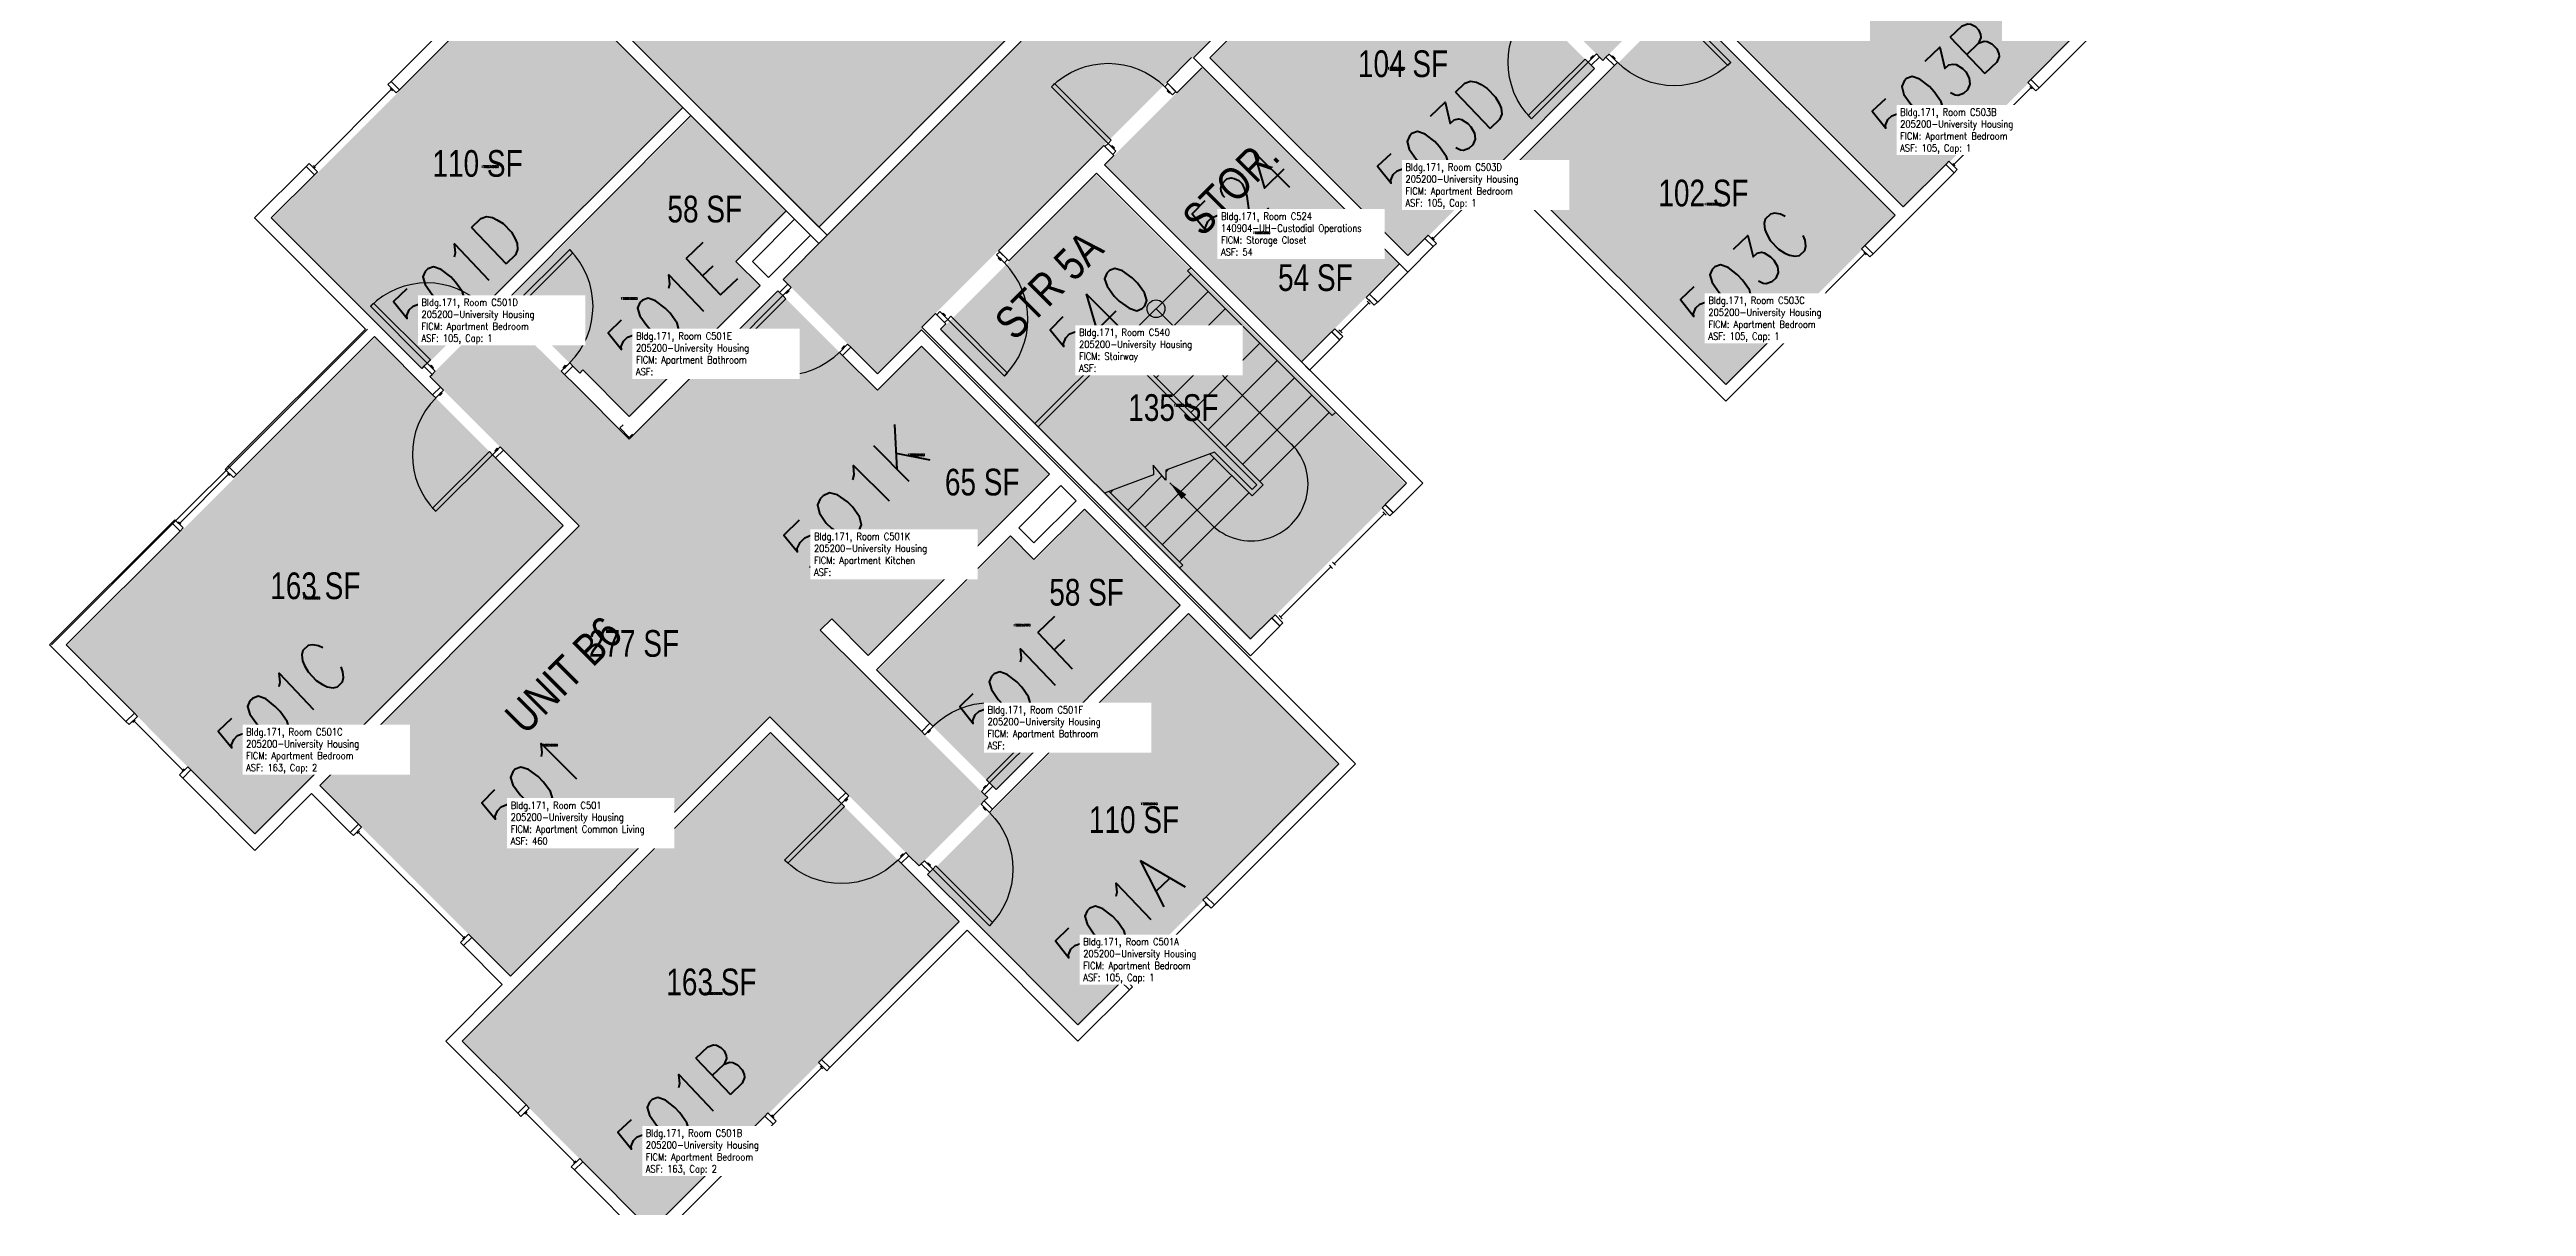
# Model space of a CAD drawing. Header units: inches. Extents: x 56 to 3925, y -1092 to 1470.
# Drawn here: x 56 to 1169, y -224 to 296 of the extents above; entities that cross this region are included whole.
import ezdxf
from ezdxf.enums import TextEntityAlignment as Align

# ---------------------------------------------------------------- set-up
doc = ezdxf.new("R2010")
doc.units = ezdxf.units.IN
doc.header["$LTSCALE"] = 48
doc.header["$MEASUREMENT"] = 0
for name, color, linetype in [('A-DOR', 2, 'Continuous'), ('A-FLOR', 3, 'Continuous'), ('A-GLAZ', 1, 'Continuous'), ('A-IDEN-RNUM', 7, 'Continuous'), ('A-IDEN-SNUM', 4, 'Continuous'), ('A-IDEN-VNUM', 4, 'Continuous'), ('A-MISC', 1, 'Continuous'), ('A-WALL', 5, 'Continuous'), ('AREA-TEXT', 3, 'Continuous'), ('Rooms-Category-Color', 7, 'Continuous'), ('Rooms-College-Color', 7, 'Continuous'), ('Rooms-Department-Color', 7, 'Continuous'), ('Rooms-Division-Color', 7, 'Continuous'), ('Rooms-Information', 7, 'Continuous')]:
    doc.layers.add(name, color=color, linetype=linetype)
doc.styles.add('AREA', font='arial.ttf', dxfattribs={"width": 0.75, "height": 12})
doc.styles.add('DIMS', font='ARIALN.TTF')
doc.styles.add('ROOMSNUMBER', font='txt.shx', dxfattribs={"height": 0.03})
doc.styles.add('ROOMVNUMBER', font='simplex.shx', dxfattribs={"width": 0.85})
doc.styles.get("Standard").update_dxf_attribs({"font": 'ARIALN.TTF'})
doc.dimstyles.new('NBA 2004', dxfattribs={"dimscale": 48, "dimtxt": 0.09375, "dimasz": 0.09375, "dimexe": 0.125, "dimexo": 0.125, "dimgap": 0.0625, "dimtad": 1, "dimdec": 3, "dimzin": 3, "dimdsep": 46, "dimlunit": 4, "dimtxsty": 'DIMS', "dimblk": 'ARCHTICK', "dimcen": 0.09375, "dimdle": 0.125, "dimclrd": 256, "dimclre": 256, "dimclrt": 2, "dimadec": 0, "dimazin": 0, "dimtfac": 0.75, "dimtdec": 3, "dimtmove": 2, "dimatfit": 2, "dimfxl": 1, "dimfrac": 2, "dimtolj": 1, "dimtzin": 0, "dimlwd": -1, "dimlwe": -1, "dimarcsym": 0})

# ---------------------------------------------------------------- blocks, each defined once
blk = doc.blocks.new('_ArchTick')
at = {"color": 0, "linetype": 'ByBlock', "const_width": 0.15}
blk.add_lwpolyline([(-0.5, -0.5), (0.5, 0.5)], dxfattribs=at)

msp = doc.modelspace()

# ---------------------------------------------------------------- hatches: boundary and pattern name
at = {"layer": 'Rooms-Category-Color', "true_color": 0xadadad}
for points in [[(569.7, 292.6), (829.9, 552.9), (847.6, 535.2), (905.8, 593.4), (888.2, 611.1), (1018.3, 741.2), (1036, 723.5), (1094.2, 781.8), (1076.5, 799.4), (1290.6, 1013.5), (1248.2, 1056), (385.3, 193), (427.7, 150.6), (448.2, 171.1), (447.7, 171.6), (568.9, 292.7), (569.4, 292.3)], [(595.3, 30.7), (665.3, 100.7), (526, 240), (456, 170)]]:
    msp.add_hatch(color=253, dxfattribs=at).paths.add_polyline_path(points)
at = {"layer": 'Rooms-Category-Color', "true_color": 0x728ef3}
for points in [[(1047.1, 578.6), (987.6, 519.1), (913.2, 593.4), (870, 550.2), (876.3, 543.8), (872.6, 540.1), (866.3, 546.5), (851.3, 531.5), (886.2, 496.6), (901.2, 511.6), (896.7, 516.1), (900.4, 519.8), (910.1, 510.1), (887.6, 487.7), (877.8, 497.5), (857.5, 477.2), (867.3, 467.4), (742.8, 342.9), (733, 352.7), (712.7, 332.4), (753.7, 291.4), (948.2, 485.8), (1033.7, 400.3), (1129.5, 496.1)], [(889, 225.3), (965.1, 301.4), (868.4, 398.1), (792.3, 322), (888.7, 225.6)], [(396.7, 389.1), (312.7, 305.2), (401.6, 216.2), (485.6, 300.2)], [(577.4, 292.3), (666.3, 203.4), (750.3, 287.4), (661.4, 376.3)], [(272.9, 337.6), (340.5, 270), (251.1, 180.6), (223.2, 152.7), (155.6, 220.3)], [(885.3, 221.5), (809.2, 145.4), (712.5, 242.1), (788.6, 318.2), (885, 221.9)], [(573.9, 288.5), (529.8, 244.4), (618.2, 155.9), (662.3, 200)], [(344.2, 266.3), (387, 223.5), (364.4, 200.8), (375.3, 189.9), (316.5, 131.1), (295.6, 152.1), (294.2, 150.6), (261.4, 183.4)], [(262.8, -120.1), (177.1, -34.4), (293.7, 82.2), (226.6, 149.3), (257.3, 180), (316.2, 121.2), (382.9, 187.9), (427.7, 143.2), (366, 81.6), (407.1, 40.5), (402, 35.3), (477.2, -39.9), (446.5, -70.6), (379.4, -3.6)], [(286.8, 82.1), (148.2, -56.5), (63.4, 28.4), (202, 167)], [(447.5, 163), (505, 105.4), (423.6, 24), (366, 81.6)], [(521, 89.5), (564.1, 46.3), (481.3, -36.5), (427.6, 17.2), (487.8, 77.4), (498.3, 66.8)], [(567.8, 42.6), (635.4, -25), (518.1, -142.3), (450.5, -74.7)], [(380, -11), (464.8, -95.9), (326.2, -234.5), (241.4, -149.6)]]:
    msp.add_hatch(color=171, dxfattribs=at).paths.add_polyline_path(points)
at = {"layer": 'Rooms-College-Color', "true_color": 0xadadad}
for points in [[(569.7, 292.6), (829.9, 552.9), (847.6, 535.2), (905.8, 593.4), (888.2, 611.1), (1018.3, 741.2), (1036, 723.5), (1094.2, 781.8), (1076.5, 799.4), (1290.6, 1013.5), (1248.2, 1056), (385.3, 193), (427.7, 150.6), (448.2, 171.1), (447.7, 171.6), (568.9, 292.7), (569.4, 292.3)], [(1047.1, 578.6), (987.6, 519.1), (913.2, 593.4), (870, 550.2), (876.3, 543.8), (872.6, 540.1), (866.3, 546.5), (851.3, 531.5), (886.2, 496.6), (901.2, 511.6), (896.7, 516.1), (900.4, 519.8), (910.1, 510.1), (887.6, 487.7), (877.8, 497.5), (857.5, 477.2), (867.3, 467.4), (742.8, 342.9), (733, 352.7), (712.7, 332.4), (753.7, 291.4), (948.2, 485.8), (1033.7, 400.3), (1129.5, 496.1)], [(889, 225.3), (965.1, 301.4), (868.4, 398.1), (792.3, 322), (888.7, 225.6)], [(396.7, 389.1), (312.7, 305.2), (401.6, 216.2), (485.6, 300.2)], [(577.4, 292.3), (666.3, 203.4), (750.3, 287.4), (661.4, 376.3)], [(272.9, 337.6), (340.5, 270), (251.1, 180.6), (223.2, 152.7), (155.6, 220.3)], [(885.3, 221.5), (809.2, 145.4), (712.5, 242.1), (788.6, 318.2), (885, 221.9)], [(573.9, 288.5), (529.8, 244.4), (618.2, 155.9), (662.3, 200)], [(344.2, 266.3), (387, 223.5), (364.4, 200.8), (375.3, 189.9), (316.5, 131.1), (295.6, 152.1), (294.2, 150.6), (261.4, 183.4)], [(595.3, 30.7), (665.3, 100.7), (526, 240), (456, 170)], [(262.8, -120.1), (177.1, -34.4), (293.7, 82.2), (226.6, 149.3), (257.3, 180), (316.2, 121.2), (382.9, 187.9), (427.7, 143.2), (366, 81.6), (407.1, 40.5), (402, 35.3), (477.2, -39.9), (446.5, -70.6), (379.4, -3.6)], [(286.8, 82.1), (148.2, -56.5), (63.4, 28.4), (202, 167)], [(447.5, 163), (505, 105.4), (423.6, 24), (366, 81.6)], [(521, 89.5), (564.1, 46.3), (481.3, -36.5), (427.6, 17.2), (487.8, 77.4), (498.3, 66.8)], [(567.8, 42.6), (635.4, -25), (518.1, -142.3), (450.5, -74.7)], [(380, -11), (464.8, -95.9), (326.2, -234.5), (241.4, -149.6)]]:
    msp.add_hatch(color=253, dxfattribs=at).paths.add_polyline_path(points)
at = {"layer": 'Rooms-Department-Color', "true_color": 0xacacac}
for points in [[(569.7, 292.6), (829.9, 552.9), (847.6, 535.2), (905.8, 593.4), (888.2, 611.1), (1018.3, 741.2), (1036, 723.5), (1094.2, 781.8), (1076.5, 799.4), (1290.6, 1013.5), (1248.2, 1056), (385.3, 193), (427.7, 150.6), (448.2, 171.1), (447.7, 171.6), (568.9, 292.7), (569.4, 292.3)], [(595.3, 30.7), (665.3, 100.7), (526, 240), (456, 170)]]:
    msp.add_hatch(color=253, dxfattribs=at).paths.add_polyline_path(points)
at = {"layer": 'Rooms-Department-Color', "true_color": 0x604aed}
for points in [[(1047.1, 578.6), (987.6, 519.1), (913.2, 593.4), (870, 550.2), (876.3, 543.8), (872.6, 540.1), (866.3, 546.5), (851.3, 531.5), (886.2, 496.6), (901.2, 511.6), (896.7, 516.1), (900.4, 519.8), (910.1, 510.1), (887.6, 487.7), (877.8, 497.5), (857.5, 477.2), (867.3, 467.4), (742.8, 342.9), (733, 352.7), (712.7, 332.4), (753.7, 291.4), (948.2, 485.8), (1033.7, 400.3), (1129.5, 496.1)], [(889, 225.3), (965.1, 301.4), (868.4, 398.1), (792.3, 322), (888.7, 225.6)], [(396.7, 389.1), (312.7, 305.2), (401.6, 216.2), (485.6, 300.2)], [(577.4, 292.3), (666.3, 203.4), (750.3, 287.4), (661.4, 376.3)], [(272.9, 337.6), (340.5, 270), (251.1, 180.6), (223.2, 152.7), (155.6, 220.3)], [(885.3, 221.5), (809.2, 145.4), (712.5, 242.1), (788.6, 318.2), (885, 221.9)], [(573.9, 288.5), (529.8, 244.4), (618.2, 155.9), (662.3, 200)], [(344.2, 266.3), (387, 223.5), (364.4, 200.8), (375.3, 189.9), (316.5, 131.1), (295.6, 152.1), (294.2, 150.6), (261.4, 183.4)], [(262.8, -120.1), (177.1, -34.4), (293.7, 82.2), (226.6, 149.3), (257.3, 180), (316.2, 121.2), (382.9, 187.9), (427.7, 143.2), (366, 81.6), (407.1, 40.5), (402, 35.3), (477.2, -39.9), (446.5, -70.6), (379.4, -3.6)], [(286.8, 82.1), (148.2, -56.5), (63.4, 28.4), (202, 167)], [(447.5, 163), (505, 105.4), (423.6, 24), (366, 81.6)], [(521, 89.5), (564.1, 46.3), (481.3, -36.5), (427.6, 17.2), (487.8, 77.4), (498.3, 66.8)], [(567.8, 42.6), (635.4, -25), (518.1, -142.3), (450.5, -74.7)], [(380, -11), (464.8, -95.9), (326.2, -234.5), (241.4, -149.6)]]:
    msp.add_hatch(color=173, dxfattribs=at).paths.add_polyline_path(points)
at = {"layer": 'Rooms-Division-Color', "true_color": 0xadadad}
for points in [[(569.7, 292.6), (829.9, 552.9), (847.6, 535.2), (905.8, 593.4), (888.2, 611.1), (1018.3, 741.2), (1036, 723.5), (1094.2, 781.8), (1076.5, 799.4), (1290.6, 1013.5), (1248.2, 1056), (385.3, 193), (427.7, 150.6), (448.2, 171.1), (447.7, 171.6), (568.9, 292.7), (569.4, 292.3)], [(595.3, 30.7), (665.3, 100.7), (526, 240), (456, 170)]]:
    msp.add_hatch(color=253, dxfattribs=at).paths.add_polyline_path(points)
at = {"layer": 'Rooms-Division-Color', "true_color": 0x604aed}
for points in [[(1047.1, 578.6), (987.6, 519.1), (913.2, 593.4), (870, 550.2), (876.3, 543.8), (872.6, 540.1), (866.3, 546.5), (851.3, 531.5), (886.2, 496.6), (901.2, 511.6), (896.7, 516.1), (900.4, 519.8), (910.1, 510.1), (887.6, 487.7), (877.8, 497.5), (857.5, 477.2), (867.3, 467.4), (742.8, 342.9), (733, 352.7), (712.7, 332.4), (753.7, 291.4), (948.2, 485.8), (1033.7, 400.3), (1129.5, 496.1)], [(889, 225.3), (965.1, 301.4), (868.4, 398.1), (792.3, 322), (888.7, 225.6)], [(396.7, 389.1), (312.7, 305.2), (401.6, 216.2), (485.6, 300.2)], [(577.4, 292.3), (666.3, 203.4), (750.3, 287.4), (661.4, 376.3)], [(272.9, 337.6), (340.5, 270), (251.1, 180.6), (223.2, 152.7), (155.6, 220.3)], [(885.3, 221.5), (809.2, 145.4), (712.5, 242.1), (788.6, 318.2), (885, 221.9)], [(573.9, 288.5), (529.8, 244.4), (618.2, 155.9), (662.3, 200)], [(344.2, 266.3), (387, 223.5), (364.4, 200.8), (375.3, 189.9), (316.5, 131.1), (295.6, 152.1), (294.2, 150.6), (261.4, 183.4)], [(262.8, -120.1), (177.1, -34.4), (293.7, 82.2), (226.6, 149.3), (257.3, 180), (316.2, 121.2), (382.9, 187.9), (427.7, 143.2), (366, 81.6), (407.1, 40.5), (402, 35.3), (477.2, -39.9), (446.5, -70.6), (379.4, -3.6)], [(286.8, 82.1), (148.2, -56.5), (63.4, 28.4), (202, 167)], [(447.5, 163), (505, 105.4), (423.6, 24), (366, 81.6)], [(521, 89.5), (564.1, 46.3), (481.3, -36.5), (427.6, 17.2), (487.8, 77.4), (498.3, 66.8)], [(567.8, 42.6), (635.4, -25), (518.1, -142.3), (450.5, -74.7)], [(380, -11), (464.8, -95.9), (326.2, -234.5), (241.4, -149.6)]]:
    msp.add_hatch(color=173, dxfattribs=at).paths.add_polyline_path(points)

# ---------------------------------------------------------------- linework, layer by layer
at = {"layer": 'A-DOR'}
for points in [[(785.7, 316), (784.3, 314.6), (809.8, 289.1), (811.2, 290.5)], [(747.1, 290.6), (745.7, 292), (720.2, 266.6), (721.6, 265.2)], [(750.8, 294.3), (752.2, 292.9), (748.5, 289.2), (747.1, 290.6)], [(749.6, 293.1), (749.2, 293.4), (748.2, 292.4), (748.5, 292)], [(756.6, 294.2), (755.1, 292.8), (758.9, 289.1), (760.3, 290.5)], [(757.8, 293), (758.1, 293.4), (759.2, 292.3), (758.9, 291.9)], [(531.4, 254.1), (532.8, 255.5), (507.3, 281), (505.9, 279.5)], [(560.3, 276), (561.8, 277.4), (558.2, 281), (556.8, 279.5)], [(559.3, 277.1), (558.9, 276.7), (557.9, 277.8), (558.2, 278.1)], [(534.9, 250.6), (533.5, 249.1), (529.9, 252.7), (531.4, 254.1)], [(533.8, 251.6), (534.2, 252), (533.1, 253), (532.8, 252.7)], [(263.9, 180.9), (265.3, 179.5), (290.8, 204.9), (289.4, 206.4)], [(481.2, 204), (482.7, 205.4), (486.2, 201.9), (484.8, 200.4)], [(482.3, 202.9), (481.9, 202.6), (483, 201.5), (483.4, 201.9)], [(388.9, 189.4), (387.5, 190.8), (383.7, 187.1), (385.2, 185.7)], [(225.3, 155.4), (226.8, 156.8), (201.3, 182.3), (199.9, 180.9)], [(254.5, 177.2), (255.9, 178.6), (252.2, 182.3), (250.8, 180.9)], [(253.3, 178.4), (252.9, 178.1), (251.9, 179.1), (252.2, 179.5)], [(260.2, 177.2), (258.8, 178.6), (262.5, 182.3), (263.9, 180.9)], [(261.4, 178.4), (261.8, 178.1), (262.8, 179.1), (262.5, 179.5)], [(385.2, 185.7), (386.6, 184.3), (361.1, 158.8), (359.7, 160.2)], [(387.6, 188.2), (388, 187.8), (386.9, 186.7), (386.6, 187.1)], [(455.8, 178.5), (454.4, 177.1), (457.9, 173.6), (459.3, 175)], [(456.8, 177.5), (457.2, 177.8), (458.3, 176.8), (457.9, 176.4)], [(459.3, 175), (460.7, 176.4), (486.2, 150.9), (484.8, 149.5)], [(414.3, 163.9), (415.7, 162.5), (412, 158.8), (410.6, 160.2)], [(413.1, 162.7), (412.7, 163.1), (411.7, 162), (412, 161.6)], [(229, 151.7), (227.6, 150.3), (223.9, 154), (225.3, 155.4)], [(227.8, 153), (228.2, 153.3), (227.1, 154.4), (226.8, 154)], [(285.6, 151.7), (287.1, 150.3), (290.8, 154), (289.4, 155.5)], [(286.9, 153), (286.5, 153.3), (287.6, 154.4), (287.9, 154)], [(232.7, 143.2), (231.3, 144.6), (227.8, 141.1), (229.3, 139.7)], [(231.7, 142.2), (232.1, 141.8), (231, 140.8), (230.7, 141.1)], [(254.7, 114.2), (253.3, 115.7), (227.8, 90.2), (229.3, 88.8)], [(258.2, 117.7), (259.6, 116.3), (256.1, 112.8), (254.7, 114.2)], [(257.2, 116.7), (256.8, 117.1), (255.8, 116), (256.1, 115.7)], [(449, -11.6), (447.6, -10.2), (451.3, -6.5), (452.7, -7.9)], [(450.2, -10.4), (450.6, -10.7), (451.6, -9.7), (451.3, -9.3)], [(478.1, -33.3), (476.7, -31.9), (502.2, -6.5), (503.6, -7.9)], [(474.4, -37.1), (475.8, -38.5), (479.6, -34.8), (478.1, -33.3)], [(411.5, -42.5), (412.9, -43.9), (387.5, -69.4), (386, -68)], [(414.9, -39.1), (413.5, -37.7), (410.1, -41.1), (411.5, -42.5)], [(414, -40.1), (414.3, -40.4), (413.3, -41.5), (412.9, -41.1)], [(474.3, -42.8), (475.7, -41.4), (479.4, -45.1), (478, -46.6)], [(475.5, -44.1), (475.2, -44.4), (476.3, -45.5), (476.6, -45.1)], [(475.7, -35.8), (475.3, -35.5), (476.4, -34.4), (476.7, -34.8)], [(440.4, -64.5), (441.8, -66), (438.4, -69.4), (437, -68)], [(439.4, -65.5), (439.1, -65.2), (438, -66.2), (438.4, -66.6)], [(448.9, -68.3), (447.4, -69.7), (451.2, -73.4), (452.6, -72)], [(450.1, -69.5), (450.4, -69.2), (451.5, -70.2), (451.2, -70.6)], [(452.6, -72), (454, -70.6), (479.4, -96), (478, -97.5)]]:
    msp.add_lwpolyline(points, close=True, dxfattribs=at)
at = {"layer": 'A-DOR', "extrusion": (0, 0, -1)}
for centre, start, end in [((-747.1, 290.6), 315, 45), ((-531.4, 254.1), 44.9998, 134.9998), ((-785.7, 316), 225, 315), ((-385.2, 185.7), 225, 315), ((-478.1, -33.3), 45, 135), ((-452.6, -72), 135, 225), ((-411.5, -42.5), 225, 315)]:
    msp.add_arc(centre, 36, start, end, dxfattribs=at)
at = {"layer": 'A-DOR'}
for centre, start, end in [((263.9, 180.9), 315, 45), ((459.3, 175), 315.0002, 45.0002), ((225.3, 155.4), 45, 135), ((254.7, 114.2), 135, 225)]:
    msp.add_arc(centre, 36, start, end, dxfattribs=at)
at = {"layer": 'A-FLOR'}
for p, q in [((537.4, 164.3), (568.5, 195.4)), ((567.1, 196.8), (568.5, 198.2)), ((567.1, 196.8), (632.1, 131.8)), ((545.1, 156.5), (576.3, 187.6)), ((552.9, 148.7), (584, 179.8)), ((552.9, 179.8), (613.7, 119)), ((560.7, 141), (591.8, 172.1)), ((536, 165.7), (498.5, 128.2)), ((536, 162.9), (499.9, 126.8)), ((536, 165.7), (601, 100.7)), ((536, 162.9), (598.2, 100.7)), ((568.5, 133.2), (599.6, 164.3)), ((576.3, 125.4), (607.4, 156.5)), ((584, 117.6), (615.1, 148.7)), ((591.8, 109.8), (622.9, 141)), ((599.6, 102.1), (630.7, 133.2)), ((632.1, 131.8), (633.5, 133.2)), ((579.1, 112.7), (548, 81.6)), ((577.1, 114.6), (596.1, 95.7)), ((579.2, 115.4), (596.1, 98.5)), ((555.7, 104.8), (540.2, 89.3)), ((586.9, 104.9), (555.8, 73.8)), ((558.5, 107.7), (557.3, 106.4)), ((601, 100.7), (596.1, 95.7)), ((598.2, 100.7), (596.1, 98.5)), ((531.8, 97.7), (564.9, 64.6)), ((533.7, 98.4), (532.4, 97.1)), ((594.6, 97.1), (563.5, 66)), ((563.5, 63.2), (564.9, 64.6))]:
    msp.add_line(p, q, dxfattribs=at)
msp.add_lwpolyline([(579.2, 115.4), (557.3, 107.2), (557.3, 102.8), (551.6, 109.5), (551.7, 105.1), (529.8, 96.9)], dxfattribs=at)
msp.add_circle((552.9, 179.8), 4, dxfattribs=at)
msp.add_arc((595.7, 101), 25.5, 225.0002, 45.0002, dxfattribs=at)
at = {"layer": 'A-GLAZ'}
for p, q in [((209.2, 278.3), (174.6, 243.6)), ((208.7, 278.8), (209.8, 277.8)), ((946.1, 279.2), (911.4, 244.6)), ((945.5, 279.7), (946.6, 278.7)), ((910.9, 245.1), (911.9, 244)), ((174.1, 244.2), (175.1, 243.1)), ((698.8, 233.8), (699.8, 232.7)), ((703.6, 233.9), (704.3, 233.2)), ((699.3, 233.3), (677.4, 211.3)), ((676.8, 211.9), (677.9, 210.8)), ((871.4, 204.6), (836.8, 169.9)), ((870.9, 205.1), (872, 204.1)), ((635.8, 169.7), (648.5, 182.5)), ((648.9, 186.4), (647.4, 184.9)), ((647.4, 184.9), (651, 181.4)), ((647.8, 183.2), (649.2, 181.8)), ((649.9, 182.5), (648.5, 183.9)), ((652.4, 182.8), (648.9, 186.4)), ((651, 181.4), (652.4, 182.8)), ((631.9, 169.4), (633.3, 170.8)), ((635.4, 165.9), (631.9, 169.4)), ((633.3, 170.8), (636.8, 167.3)), ((634.4, 169.7), (635.8, 168.3)), ((635.1, 170.4), (636.5, 169)), ((636.8, 167.3), (635.4, 165.9)), ((836.3, 170.5), (837.3, 169.4)), ((136.1, 105.4), (114.2, 83.5)), ((135.6, 105.9), (136.6, 104.9)), ((113.6, 84), (114.7, 83)), ((655.5, 87.8), (632.9, 65.2)), ((656.3, 87.1), (654.8, 88.5)), ((608.9, 41.2), (631.5, 63.8)), ((632.2, 63.1), (630.8, 64.5)), ((633.6, 64.5), (632.2, 65.9)), ((609.6, 40.5), (608.2, 41.9)), ((94.2, -5.1), (93.1, -6.1)), ((115.6, -27.5), (93.7, -5.6)), ((116.1, -27), (115.1, -28.1)), ((195, -54.9), (193.9, -56)), ((194.4, -55.4), (241.8, -102.8)), ((575.5, -88), (540.9, -122.6)), ((576.1, -88.5), (575, -87.5)), ((242.3, -102.3), (241.3, -103.3)), ((541.4, -123.2), (540.3, -122.1)), ((402.7, -161.2), (380.7, -183.1)), ((403.2, -161.7), (402.1, -160.6)), ((270.3, -181.1), (269.2, -182.2)), ((269.7, -181.7), (291.6, -203.6)), ((381.3, -183.6), (380.2, -182.5)), ((292.2, -203.1), (291.1, -204.1))]:
    msp.add_line(p, q, dxfattribs=at)
for points in [[(211.5, 276.8), (212.9, 278.2), (209.2, 281.9), (207.7, 280.5)], [(948.3, 277.7), (949.7, 279.1), (946, 282.8), (944.6, 281.4)], [(176.1, 241.4), (174.7, 240), (171, 243.7), (172.4, 245.1)], [(912.9, 242.4), (911.5, 240.9), (907.8, 244.6), (909.2, 246.1)], [(701.5, 231.7), (702.9, 233.2), (699.2, 236.9), (697.8, 235.5)], [(678.9, 209.1), (677.5, 207.7), (673.7, 211.4), (675.2, 212.8)], [(873.7, 203.1), (875.1, 204.5), (871.4, 208.2), (869.9, 206.8)], [(838.3, 167.7), (836.9, 166.3), (833.2, 170), (834.6, 171.4)], [(138.3, 103.9), (139.7, 105.3), (136, 109), (134.6, 107.6)], [(654.5, 90.3), (655.9, 91.7), (659.4, 88.2), (658, 86.8)], [(115.7, 81.3), (114.3, 79.9), (110.6, 83.6), (112, 85)], [(606.4, 42.2), (605, 40.8), (608.5, 37.3), (609.9, 38.7)], [(91.5, -7.1), (90, -5.7), (93.8, -2), (95.2, -3.4)], [(114.1, -29.7), (115.5, -31.1), (119.2, -27.4), (117.8, -26)], [(192.2, -56.9), (190.8, -55.5), (194.5, -51.8), (195.9, -53.2)], [(574, -85.8), (575.4, -84.4), (579.2, -88.1), (577.7, -89.5)], [(240.3, -105), (241.7, -106.4), (245.4, -102.7), (244, -101.3)], [(538.7, -121.1), (537.3, -122.6), (541, -126.3), (542.4, -124.9)], [(401.2, -158.9), (402.6, -157.5), (406.3, -161.2), (404.9, -162.7)], [(267.5, -183.2), (266.1, -181.7), (269.8, -178), (271.2, -179.5)], [(378.5, -181.6), (377.1, -183), (380.8, -186.7), (382.2, -185.3)], [(290.1, -205.8), (291.6, -207.2), (295.3, -203.5), (293.9, -202.1)]]:
    msp.add_lwpolyline(points, close=True, dxfattribs=at)
at = {"layer": 'A-WALL'}
for p, q in [((569.7, 292.6), (660.7, 383.6)), ((661.1, 376.6), (577.1, 292.6)), ((272.6, 345.3), (209.2, 281.9)), ((405.1, 212.8), (272.6, 345.3)), ((212.9, 278.2), (272.6, 337.9)), ((272.6, 337.9), (340.2, 270.3)), ((885, 221.8), (788.3, 318.5)), ((792, 322.3), (888.7, 225.6)), ((986.1, 315.5), (949.7, 279.1)), ((305, 305.5), (401.3, 209.1)), ((401.3, 216.5), (312.4, 305.5)), ((946, 282.8), (964.8, 301.7)), ((485.3, 300.5), (401.3, 216.5)), ((401.3, 209.1), (492.3, 300.1)), ((557.7, 281.5), (568.9, 292.7)), ((666, 196.3), (569.7, 292.6)), ((577.1, 292.6), (666, 203.7)), ((748.5, 289.2), (752.2, 292.9)), ((752.2, 292.9), (753.7, 291.4)), ((753.7, 291.4), (755.1, 292.8)), ((755.1, 292.8), (758.9, 289.1)), ((209.2, 281.9), (212.9, 278.2)), ((562.3, 276.9), (557.7, 281.5)), ((573.5, 288.1), (562.3, 276.9)), ((705.2, 242.9), (750, 287.7)), ((758.9, 289.1), (712.2, 242.4)), ((750, 287.7), (748.5, 289.2)), ((949.7, 279.1), (946, 282.8)), ((340.2, 270.3), (252.2, 182.3)), ((261.1, 183.7), (343.9, 266.6)), ((343.9, 266.6), (386.7, 223.8)), ((529.4, 253.2), (482.1, 205.9)), ((529.4, 253.2), (534, 248.6)), ((534, 248.6), (529.8, 244.4)), ((171, 243.7), (147.8, 220.6)), ((155.3, 220.6), (174.7, 240)), ((174.7, 240), (171, 243.7)), ((526.1, 240.7), (486.7, 201.3)), ((665.4, 101.4), (526.1, 240.7)), ((529.8, 244.4), (672.8, 101.4)), ((699.2, 236.9), (705.2, 242.9)), ((702.9, 233.2), (699.2, 236.9)), ((708.5, 238.7), (702.9, 233.2)), ((808.9, 138.3), (708.5, 238.7)), ((712.2, 242.4), (808.9, 145.7)), ((911.5, 240.9), (875.1, 204.5)), ((888.7, 225.6), (907.8, 244.6)), ((907.8, 244.6), (911.5, 240.9)), ((386.7, 223.8), (364.1, 201.1)), ((147.8, 220.6), (197.7, 170.7)), ((201.8, 174), (155.3, 220.6)), ((371.5, 201.1), (390.4, 220)), ((397.6, 212.8), (378.7, 193.9)), ((385.3, 193), (405.1, 212.8)), ((390.4, 220), (397.6, 212.8)), ((871.4, 208.2), (885, 221.8)), ((364.1, 201.1), (375, 190.2)), ((378.7, 193.9), (371.5, 201.1)), ((486.7, 201.3), (482.1, 205.9)), ((666, 203.7), (673.7, 211.4)), ((677.5, 207.7), (666, 196.3)), ((673.7, 211.4), (677.5, 207.7)), ((875.1, 204.5), (871.4, 208.2)), ((375, 190.2), (316.2, 131.4)), ((383.7, 187.1), (387.5, 190.8)), ((387.5, 190.8), (385.3, 193)), ((662.3, 200), (648.8, 186.4)), ((652.5, 182.7), (666, 196.3)), ((666, 196.3), (662.3, 200)), ((252.2, 182.3), (255.9, 178.6)), ((255.9, 178.6), (257.4, 180)), ((257.4, 180), (258.8, 178.6)), ((258.8, 178.6), (262.5, 182.3)), ((262.5, 182.3), (261.1, 183.7)), ((316.2, 121.2), (382.9, 187.9)), ((382.9, 187.9), (383.7, 187.1)), ((648.8, 186.4), (652.5, 182.7)), ((56.5, 28.7), (198.6, 170.7)), ((197.7, 170.7), (136, 109)), ((139.7, 105.3), (201.7, 167.3)), ((201.7, 167.3), (227.8, 141.1)), ((222.9, 153), (201.8, 174)), ((447.5, 170.4), (427.7, 150.6)), ((642.5, -24.7), (447.5, 170.4)), ((447.7, 171.5), (453.8, 177.6)), ((595.4, 23.9), (447.7, 171.5)), ((453.8, 177.6), (458.4, 173)), ((458.4, 173), (456.1, 170.7)), ((456.1, 170.7), (595.4, 31.4)), ((631.8, 169.5), (618.2, 155.9)), ((635.5, 165.8), (631.8, 169.5)), ((808.9, 145.7), (833.2, 170)), ((833.2, 170), (836.9, 166.3)), ((415.7, 162.5), (412, 158.8)), ((412, 158.8), (427.7, 143.2)), ((427.7, 150.6), (415.7, 162.5)), ((427.7, 143.2), (447.5, 163)), ((447.5, 163), (505, 105.4)), ((618.2, 155.9), (621.9, 152.2)), ((621.9, 152.2), (635.5, 165.8)), ((836.9, 166.3), (808.9, 138.3)), ((223.9, 154), (222.9, 153)), ((227.6, 150.3), (223.9, 154)), ((226.6, 149.3), (227.6, 150.3)), ((231.3, 144.6), (226.6, 149.3)), ((290.8, 154), (287.1, 150.3)), ((287.1, 150.3), (291.8, 145.6)), ((293.9, 150.9), (290.8, 154)), ((291.8, 145.6), (316.2, 121.2)), ((295.3, 152.4), (293.9, 150.9)), ((316.2, 131.4), (295.3, 152.4)), ((227.8, 141.1), (231.3, 144.6)), ((312, 126.3), (313.4, 127.7)), ((316.2, 122), (312, 126.3)), ((317.6, 123.5), (316.2, 122)), ((259.6, 116.3), (256.1, 112.8)), ((256.1, 112.8), (286.5, 82.4)), ((293.7, 82.2), (259.6, 116.3)), ((136, 109), (139.7, 105.3)), ((505, 105.4), (423.6, 24)), ((491.2, 81.4), (510.1, 100.3)), ((510.1, 100.3), (517, 93.5)), ((655.8, 91.8), (665.4, 101.4)), ((672.8, 101.4), (659.5, 88.1)), ((517, 93.5), (498, 74.6)), ((498, 67.1), (520.7, 89.8)), ((520.7, 89.8), (563.8, 46.6)), ((659.5, 88.1), (655.8, 91.8)), ((110.6, 83.6), (55.7, 28.7)), ((63.1, 28.7), (114.3, 79.9)), ((114.3, 79.9), (110.6, 83.6)), ((286.5, 82.4), (147.9, -56.2)), ((177.1, -34.4), (293.7, 82.2)), ((498, 74.6), (491.2, 81.4)), ((427.3, 17.5), (487.5, 77.7)), ((487.5, 77.7), (498, 67.1)), ((563.8, 46.6), (481, -36.2)), ((407.2, 40.5), (402, 35.3)), ((402, 35.3), (421.7, 15.7)), ((423.6, 24), (407.2, 40.5)), ((479.4, -45.1), (567.5, 42.9)), ((567.5, 42.9), (635.1, -24.7)), ((595.4, 31.4), (604.9, 40.9)), ((608.6, 37.2), (595.4, 23.9)), ((604.9, 40.9), (608.6, 37.2)), ((55.7, 28.7), (90, -5.7)), ((93.8, -2), (63.1, 28.7)), ((421.7, 15.7), (447.6, -10.2)), ((451.3, -6.5), (427.3, 17.5)), ((90, -5.7), (93.8, -2)), ((241.1, -149.3), (379.7, -10.7)), ((379.4, -3.6), (262.8, -120.1)), ((413.5, -37.7), (379.4, -3.6)), ((379.7, -10.7), (410.1, -41.1)), ((447.6, -10.2), (451.3, -6.5)), ((119.2, -27.4), (115.5, -31.1)), ((115.5, -31.1), (147.9, -63.6)), ((147.9, -56.2), (119.2, -27.4)), ((635.1, -24.7), (575.4, -84.4)), ((579.2, -88.1), (642.5, -24.7)), ((147.9, -63.6), (173.4, -38.1)), ((173.4, -38.1), (190.8, -55.5)), ((194.5, -51.8), (177.1, -34.4)), ((410.1, -41.1), (413.5, -37.7)), ((477.3, -39.9), (475.7, -41.4)), ((475.7, -41.4), (479.4, -45.1)), ((479.6, -34.8), (475.8, -38.5)), ((475.8, -38.5), (477.3, -39.9)), ((481, -36.2), (479.6, -34.8)), ((190.8, -55.5), (194.5, -51.8)), ((441.8, -66), (438.4, -69.4)), ((446.5, -70.6), (441.8, -66)), ((438.4, -69.4), (464.5, -95.6)), ((447.4, -69.7), (446.5, -70.6)), ((451.2, -73.4), (447.4, -69.7)), ((450.2, -74.4), (451.2, -73.4)), ((471.3, -95.4), (450.2, -74.4)), ((575.4, -84.4), (579.2, -88.1)), ((464.5, -95.6), (402.6, -157.5)), ((406.3, -161.2), (468, -99.5)), ((468, -99.5), (517.8, -149.4)), ((517.8, -142), (471.3, -95.4)), ((245.4, -102.7), (241.7, -106.4)), ((241.7, -106.4), (259.1, -123.9)), ((262.8, -120.1), (245.4, -102.7)), ((259.1, -123.9), (233.7, -149.3)), ((537.3, -122.6), (517.8, -142)), ((517.8, -149.4), (541, -126.3)), ((541, -126.3), (537.3, -122.6)), ((233.7, -149.3), (266.1, -181.7)), ((269.8, -178), (241.1, -149.3)), ((402.6, -157.5), (406.3, -161.2)), ((266.1, -181.7), (269.8, -178)), ((377.1, -183), (325.9, -234.2)), ((325.9, -241.6), (380.8, -186.7)), ((380.8, -186.7), (377.1, -183)), ((295.3, -203.5), (291.6, -207.2)), ((291.6, -207.2), (325.9, -241.6)), ((325.9, -234.2), (295.3, -203.5))]:
    msp.add_line(p, q, dxfattribs=at)

# ---------------------------------------------------------------- texts
at = {"layer": 'A-IDEN-RNUM', "style": 'ROOMSNUMBER', "width": 0.85}
for s, p in [('0503-D0', (660.9, 287.3)), ('0501-D0', (253.6, 243.2)), ('0503-C0', (803.2, 226.3)), ('0524-00', (600.3, 213.4)), ('0501-E0', (316.1, 183.9)), ('0540-00', (564.8, 135.9)), ('0501-K0', (445.1, 113.6)), ('0501-C0', (173.4, 49.3)), ('0501-F0', (492.6, 37.1)), ('0501-00', (280.2, -16.8)), ('0501-A0', (549.8, -43.2)), ('0501-B0', (354.2, -128.4))]:
    msp.add_text(s, height=1, dxfattribs=at).set_placement(p, align=Align.CENTER)
at = {"layer": 'A-IDEN-SNUM', "style": 'ROOMSNUMBER', "width": 0.85}
for s, p in [('1710C503D0', (660.9, 287.3)), ('1710C501D0', (253.6, 243.2)), ('1710C503C0', (803.2, 226.3)), ('1710C52400', (600.3, 213.4)), ('1710C501E0', (316.1, 183.9)), ('1710C54000', (564.8, 135.9)), ('1710C501K0', (445.1, 113.6)), ('1710C501C0', (173.4, 49.3)), ('1710C501F0', (492.6, 37.1)), ('1710C50100', (280.2, -16.8)), ('1710C501A0', (549.8, -43.2)), ('1710C501B0', (354.2, -128.4))]:
    msp.add_text(s, height=1, dxfattribs=at).set_placement(p, align=Align.CENTER)
at = {"layer": 'A-IDEN-VNUM', "style": 'ROOMVNUMBER', "width": 0.85}
for s, rotation, p in [('503B', 43.5406, (887.3, 249.4)), ('503D', 43.5406, (665, 224.7)), ('524', 45, (582.1, 203.7)), ('503C', 43.5406, (801.1, 164.8)), ('501D', 43.5406, (222.8, 163.9)), ('501E', 43.5406, (319.2, 149.9)), ('540', 45, (518.3, 151.5)), ('501F', 43.5406, (477.2, -18.1)), ('501C', 43.5406, (144, -29.1)), ('501', 45, (262.9, -61)), ('501A', 43.5406, (520.2, -123.4)), ('501B', 43.5406, (323.6, -209.4))]:
    msp.add_text(s, height=22.5, rotation=rotation, dxfattribs=at).set_placement(p)
at = {"layer": 'A-IDEN-VNUM', "style": 'ROOMVNUMBER'}
msp.add_text('501K', height=22.5, rotation=45, dxfattribs=at).set_placement((417.8, 94.3), align=Align.MIDDLE)
at = {"layer": 'A-MISC'}
for s, p in [('STOR.', (591.5, 229.5)), ('STR 5A', (509.8, 185.4)), ('UNIT B6', (291.7, 10.2))]:
    msp.add_text(s, height=14.4, rotation=45, dxfattribs=at).set_placement(p, align=Align.CENTER)
at = {"layer": 'AREA-TEXT', "style": 'AREA', "width": 0.75}
for s, p in [('104 SF', (663.9, 289.9)), ('110 SF', (248, 245.1)), ('102 SF', (798.9, 231.8)), ('58 SF', (350.1, 224.6)), ('54 SF', (624.5, 193.8)), ('135 SF', (560.7, 135.4)), ('65 SF', (474.8, 101.9)), ('163 SF', (175.1, 55.3)), ('58 SF', (521.7, 52.4)), ('277 SF', (318.3, 29.4)), ('110 SF', (543, -49.8)), ('163 SF', (353.1, -122.7))]:
    msp.add_text(s, height=12, dxfattribs=at).set_placement(p, align=Align.MIDDLE_CENTER)

# ---------------------------------------------------------------- leaders
at = {"layer": 'A-FLOR'}
msp.add_leader([(559.1, 101.6), (577.7, 83)], dimstyle='NBA 2004', override={"dimscale": 96, "dimasz": 0.09375, "dimgap": 0.0625, "dimtad": 0}, dxfattribs=at)

# ---------------------------------------------------------------- next in the draw order: texts
at = {"layer": 'Rooms-Information', "char_height": 3.214, "width": 72, "attachment_point": 7, "style": 'ROOMVNUMBER', "bg_fill": 3, "box_fill_scale": 1.5, "bg_fill_color": 256, "bg_fill_true_color": 13158600, "bg_fill_transparency": 0}
for s, insert in [('Bldg.171, Room C503B^M^J205200-University Housing^M^JFICM: Apartment Bedroom^M^JASF: 105, Cap: 1', (887.3, 249.4)), ('Bldg.171, Room C503D^M^J205200-University Housing^M^JFICM: Apartment Bedroom^M^JASF: 105, Cap: 1', (665, 224.7)), ('Bldg.171, Room C524^M^J140904-UH-Custodial Operations^M^JFICM: Storage Closet^M^JASF: 54', (582.1, 203.7)), ('Bldg.171, Room C501D^M^J205200-University Housing^M^JFICM: Apartment Bedroom^M^JASF: 105, Cap: 1', (222.8, 163.9)), ('Bldg.171, Room C503C^M^J205200-University Housing^M^JFICM: Apartment Bedroom^M^JASF: 105, Cap: 1', (801.1, 164.8)), ('Bldg.171, Room C501E^M^J205200-University Housing^M^JFICM: Apartment Bathroom^M^JASF: ', (319.2, 149.9)), ('Bldg.171, Room C540^M^J205200-University Housing^M^JFICM: Stairway^M^JASF: ', (518.3, 151.5)), ('Bldg.171, Room C501K^M^J205200-University Housing^M^JFICM: Apartment Kitchen^M^JASF: ', (399.2, 59.8)), ('Bldg.171, Room C501F^M^J205200-University Housing^M^JFICM: Apartment Bathroom^M^JASF: ', (477.2, -18.1)), ('Bldg.171, Room C501C^M^J205200-University Housing^M^JFICM: Apartment Bedroom^M^JASF: 163, Cap: 2', (144, -29.1)), ('Bldg.171, Room C501^M^J205200-University Housing^M^JFICM: Apartment Common Living^M^JASF: 460', (262.9, -61)), ('Bldg.171, Room C501A^M^J205200-University Housing^M^JFICM: Apartment Bedroom^M^JASF: 105, Cap: 1', (520.2, -123.4)), ('Bldg.171, Room C501B^M^J205200-University Housing^M^JFICM: Apartment Bedroom^M^JASF: 163, Cap: 2', (323.6, -209.4))]:
    msp.add_mtext(s, dxfattribs=dict(at, insert=insert))

doc.saveas('drawing.dxf')
